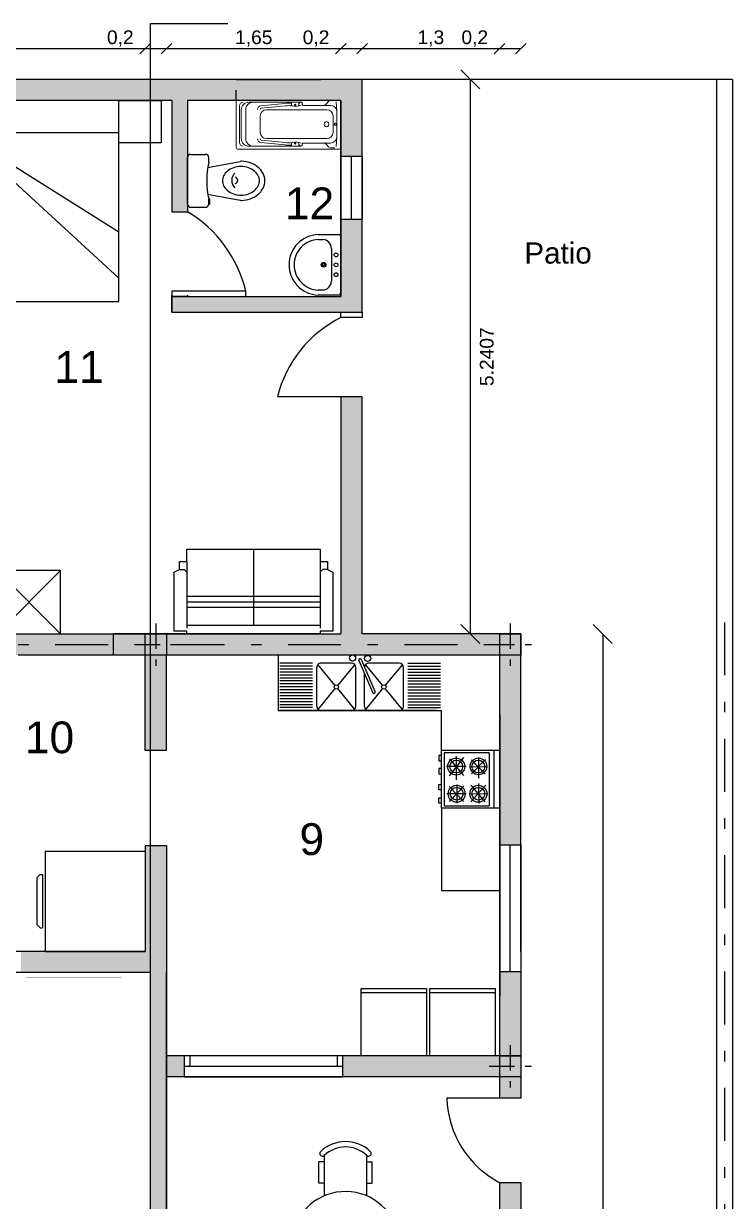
# Model space of a CAD drawing. Header units: millimetres. Extents: x 2439 to 2849, y 1282 to 1398.
# Drawn here: x 2484.32 to 2491.02, y 1343.84 to 1354.97 of the extents above; entities that cross this region are included whole.
import ezdxf

# ---------------------------------------------------------------- set-up
doc = ezdxf.new("R2010")
doc.units = ezdxf.units.MM
doc.linetypes.add('ACAD_ISO04W100', pattern=[30, 24, -3, 0, -3])
doc.linetypes.add('DASHDOT', pattern=[1, 0.5, -0.25, 0, -0.25])
for name, color, linetype in [('05-arf.', 140, 'Continuous'), ('Eje', 7, 'DASHDOT'), ('HA', 80, 'Continuous'), ('Muro', 3, 'Continuous'), ('texto', 7, 'Continuous'), ('Ventanas', 6, 'Continuous')]:
    doc.layers.add(name, color=color, linetype=linetype)
doc.styles.get("Standard").update_dxf_attribs({"font": 'arial.ttf'})
doc.dimstyles.new('Joel', dxfattribs={"dimtxt": 0.13, "dimasz": 0.1, "dimexe": 1.25, "dimexo": 0.625, "dimgap": 0.0176, "dimtad": 1, "dimtxsty": 'Standard', "dimblk": 'OBLIQUE', "dimcen": 2.5, "dimse1": 1, "dimse2": 1, "dimclre": 256, "dimadec": 0, "dimazin": 0, "dimtfac": 1, "dimtmove": 0, "dimatfit": 3, "dimldrblk": 'OBLIQUE', "dimfxl": 1, "dimarcsym": 0})
doc.dimstyles.get("Standard").update_dxf_attribs({"dimtxt": 0.13, "dimasz": 0.18, "dimexe": 0.18, "dimexo": 0.0625, "dimgap": 0.09, "dimtad": 2, "dimdec": 4, "dimzin": 0, "dimdsep": 46, "dimtxsty": 'Standard', "dimblk": 'OBLIQUE', "dimcen": 0.09, "dimse1": 1, "dimse2": 1, "dimadec": 0, "dimazin": 0, "dimtfac": 1, "dimtdec": 4, "dimtofl": 0, "dimtmove": 1, "dimatfit": 0, "dimldrblk": 'OBLIQUE', "dimfxl": 1, "dimtolj": 1, "dimtzin": 0, "dimarcsym": 0})

# ---------------------------------------------------------------- blocks, each defined once
blk = doc.blocks.new('Armario chico')
for points in [[(2.101, -0.462), (0.901, -0.462), (0.901, -1.062), (2.101, -1.062), (2.101, -0.462)], [(0.901, -0.462), (1.501, -1.062)], [(1.501, -0.462), (0.901, -1.062)], [(1.501, -0.462), (1.501, -1.062)], [(1.501, -0.462), (2.101, -1.062)], [(2.101, -0.462), (1.501, -1.062)]]:
    blk.add_lwpolyline(points)
blk = doc.blocks.new('MATRI-01')
for p, q in [((-0.736, 0.984), (-1.136, 0.984)), ((-1.136, 0.984), (-1.136, 0.584)), ((0.764, 0.984), (-0.736, 0.984)), ((-0.736, 0.984), (-0.736, -0.916)), ((-0.736, 0.584), (-0.736, 0.984)), ((0.764, -0.916), (0.764, 0.984)), ((0.764, 0.984), (1.164, 0.984)), ((0.764, 0.584), (0.764, 0.984)), ((1.164, 0.984), (1.164, 0.584)), ((-0.736, 0.684), (0.764, 0.684)), ((-0.736, 0.684), (0.764, -0.255)), ((-0.736, 0.684), (0.764, -0.695)), ((-1.136, 0.584), (-0.736, 0.584)), ((1.164, 0.584), (0.764, 0.584)), ((-0.736, -0.916), (0.764, -0.916))]:
    blk.add_line(p, q)
blk = doc.blocks.new('Col20x20')
at = {"layer": 'HA'}
h = blk.add_hatch(color=256, dxfattribs=at)
h.dxf.hatch_style = 1
h.paths.add_polyline_path([(-0.1, 0.1), (-0.1, -0.1), (0.1, -0.1), (0.1, 0.1)])
for p, q in [((-0.1, 0.1), (0.1, 0.1)), ((-0.1, -0.1), (-0.1, 0.1)), ((0.1, 0.1), (-0.1, 0.1)), ((0.1, 0.1), (0.1, -0.1)), ((0.1, -0.1), (-0.1, -0.1))]:
    blk.add_line(p, q)
at = {"linetype": 'ACAD_ISO04W100', "ltscale": 0.01}
for points in [[(0, 0.2), (0, -0.2)], [(-0.2, 0), (0.2, 0)]]:
    blk.add_lwpolyline(points, dxfattribs=at)
blk = doc.blocks.new('LAVADORA')
for p, q in [((-0.3, -0.6), (-0.3, 0)), ((-0.3, 0), (0.3, 0)), ((0.3, -0.6), (0.3, 0)), ((-0.3, -0.6), (0.3, -0.6)), ((-0.16, -0.615), (0.16, -0.615)), ((-0.16, -0.63), (-0.16, -0.615)), ((-0.16, -0.63), (-0.14, -0.65)), ((0.16, -0.63), (0.14, -0.65)), ((0.16, -0.63), (0.16, -0.615)), ((-0.14, -0.65), (0.14, -0.65))]:
    blk.add_line(p, q)
blk = doc.blocks.new('_Oblique')
at = {"color": 0, "linetype": 'ByBlock', "lineweight": -2}
blk.add_line((-0.5, -0.5), (0.5, 0.5), dxfattribs=at)
blk = doc.blocks.new('*D126')
at = {"color": 0, "lineweight": -2, "transparency": 16777216}
blk.add_line((2488.54, 1354.445), (2488.54, 1349.204), dxfattribs=at)
at = {"layer": 'Defpoints', "color": 0, "transparency": 16777216}
for p in [(2487.518, 1354.445), (2487.518, 1349.204), (2488.54, 1349.204)]:
    blk.add_point(p, dxfattribs=at)
at = {"color": 0, "lineweight": -2, "transparency": 16777216, "xscale": 0.18, "yscale": 0.18, "zscale": 0.18}
for p, rotation in [((2488.54, 1354.445), 90), ((2488.54, 1349.204), 270)]:
    blk.add_blockref('_Oblique', p, dxfattribs=dict(at, rotation=rotation))
at = {"color": 0, "transparency": 16777216, "insert": (2488.697, 1351.825), "char_height": 0.13, "attachment_point": 5, "rotation": 90}
blk.add_mtext('\\A1;5.2407', dxfattribs=at)
blk = doc.blocks.new('*D127')
at = {"color": 0, "lineweight": -2, "transparency": 16777216}
blk.add_line((2489.792, 1349.204), (2489.792, 1334.791), dxfattribs=at)
at = {"layer": 'Defpoints', "color": 0, "transparency": 16777216}
for p in [(2489.018, 1349.204), (2489.018, 1334.791), (2489.792, 1334.791)]:
    blk.add_point(p, dxfattribs=at)
at = {"color": 0, "lineweight": -2, "transparency": 16777216, "xscale": 0.18, "yscale": 0.18, "zscale": 0.18}
for p, rotation in [((2489.792, 1349.204), 90), ((2489.792, 1334.791), 270)]:
    blk.add_blockref('_Oblique', p, dxfattribs=dict(at, rotation=rotation))
at = {"color": 0, "transparency": 16777216, "insert": (2489.949, 1341.998), "char_height": 0.13, "attachment_point": 5, "rotation": 90}
blk.add_mtext('\\A1;14.4130', dxfattribs=at)
blk = doc.blocks.new('TARJA')
for p, q in [((-0.45, 0.524), (-0.76, 0.524)), ((-0.45, 0.496), (-0.76, 0.496)), ((-0.45, 0.468), (-0.76, 0.468)), ((-0.41, 0.486), (-0.41, 0.116)), ((-0.4, 0.513), (-0.238, 0.316)), ((-0.37, 0.526), (-0.08, 0.526)), ((-0.212, 0.316), (-0.051, 0.513)), ((-0.04, 0.486), (-0.04, 0.171)), ((0.04, 0.486), (0.04, 0.116)), ((0.05, 0.513), (0.212, 0.316)), ((0.08, 0.526), (0.37, 0.526)), ((0.238, 0.316), (0.399, 0.513)), ((0.41, 0.486), (0.41, 0.116)), ((0.45, 0.524), (0.76, 0.524)), ((0.45, 0.496), (0.76, 0.496)), ((0.45, 0.468), (0.76, 0.468)), ((-0.45, 0.44), (-0.76, 0.44)), ((-0.45, 0.412), (-0.76, 0.412)), ((-0.45, 0.384), (-0.76, 0.384)), ((-0.45, 0.356), (-0.76, 0.356)), ((-0.013, 0.046), (-0.14, 0.339)), ((0.01, 0.056), (-0.117, 0.349)), ((0.45, 0.44), (0.76, 0.44)), ((0.45, 0.412), (0.76, 0.412)), ((0.45, 0.384), (0.76, 0.384)), ((0.45, 0.356), (0.76, 0.356)), ((-0.45, 0.328), (-0.76, 0.328)), ((-0.45, 0.3), (-0.76, 0.3)), ((-0.45, 0.272), (-0.76, 0.272)), ((-0.45, 0.244), (-0.76, 0.244)), ((-0.4, 0.089), (-0.238, 0.285)), ((-0.212, 0.285), (-0.051, 0.089)), ((0.05, 0.089), (0.212, 0.285)), ((0.238, 0.285), (0.399, 0.089)), ((0.45, 0.328), (0.76, 0.328)), ((0.45, 0.3), (0.76, 0.3)), ((0.45, 0.272), (0.76, 0.272)), ((0.45, 0.244), (0.76, 0.244)), ((-0.45, 0.216), (-0.76, 0.216)), ((-0.45, 0.188), (-0.76, 0.188)), ((-0.45, 0.16), (-0.76, 0.16)), ((-0.45, 0.132), (-0.76, 0.132)), ((0.45, 0.216), (0.76, 0.216)), ((0.45, 0.188), (0.76, 0.188)), ((0.45, 0.16), (0.76, 0.16)), ((0.45, 0.132), (0.76, 0.132)), ((-0.45, 0.104), (-0.76, 0.104)), ((-0.45, 0.076), (-0.76, 0.076)), ((-0.37, 0.076), (-0.08, 0.076)), ((0.08, 0.076), (0.37, 0.076)), ((0.45, 0.104), (0.76, 0.104)), ((0.45, 0.076), (0.76, 0.076))]:
    blk.add_line(p, q)
for centre, radius in [((-0.225, 0.301), 0.02), ((0.225, 0.301), 0.02), ((-0.071, 0.031), 0.0289), ((0.071, 0.027), 0.0289)]:
    blk.add_circle(centre, radius)
for centre, radius, start, end in [((-0.37, 0.486), 0.04, 89.9999, 179.9999), ((-0.08, 0.486), 0.04, 359.9999, 89.9999), ((0.08, 0.486), 0.04, 89.9999, 179.9999), ((0.37, 0.486), 0.04, 359.9999, 89.9999), ((-0.13, 0.348), 0.0134, 3.3944, 221.8621), ((-0.37, 0.116), 0.04, 179.9999, 269.9999), ((0.08, 0.116), 0.04, 179.9999, 269.9999), ((0.37, 0.116), 0.04, 269.9999, 359.9999), ((-0.08, 0.116), 0.04, 269.9999, 350.0333), ((0, 0.047), 0.0134, 184.9182, 43.3859)]:
    blk.add_arc(centre, radius, start, end)
blk = doc.blocks.new('heladera')
for p, q in [((2485.389, 1387.703), (2485.389, 1388.322)), ((2485.389, 1388.322), (2486.023, 1388.322)), ((2485.429, 1388.322), (2485.429, 1387.703)), ((2486.023, 1388.322), (2486.023, 1387.703)), ((2486.023, 1387.703), (2485.389, 1387.703))]:
    blk.add_line(p, q)
blk = doc.blocks.new('cocina')
at = {"layer": '05-arf.'}
for p, q in [((2485.422, 1379.592), (2485.422, 1380.142)), ((2485.422, 1380.142), (2485.972, 1380.142)), ((2485.477, 1379.592), (2485.477, 1380.142)), ((2485.947, 1380.117), (2485.522, 1380.117)), ((2485.522, 1379.617), (2485.522, 1380.117)), ((2485.947, 1379.617), (2485.947, 1380.117)), ((2485.972, 1380.142), (2485.972, 1379.592)), ((2485.535, 1380.008), (2485.711, 1380.004)), ((2485.551, 1379.924), (2485.695, 1380.081)), ((2485.695, 1379.924), (2485.563, 1380.081)), ((2485.623, 1379.908), (2485.619, 1380.093)), ((2485.739, 1380.004), (2485.92, 1380.004)), ((2485.759, 1379.932), (2485.896, 1380.077)), ((2485.9, 1379.936), (2485.763, 1380.077)), ((2485.828, 1379.916), (2485.828, 1380.093)), ((2485.972, 1380.092), (2485.997, 1380.092)), ((2485.997, 1380.042), (2485.972, 1380.042)), ((2485.997, 1380.092), (2485.997, 1380.042)), ((2485.972, 1379.967), (2485.997, 1379.967)), ((2485.997, 1379.917), (2485.972, 1379.917)), ((2485.997, 1379.967), (2485.997, 1379.917)), ((2485.555, 1379.679), (2485.687, 1379.816)), ((2485.687, 1379.683), (2485.559, 1379.82)), ((2485.623, 1379.663), (2485.623, 1379.856)), ((2485.763, 1379.663), (2485.9, 1379.836)), ((2485.896, 1379.675), (2485.763, 1379.832)), ((2485.832, 1379.651), (2485.832, 1379.872)), ((2485.997, 1379.817), (2485.972, 1379.817)), ((2485.997, 1379.767), (2485.997, 1379.817)), ((2485.707, 1379.747), (2485.539, 1379.751)), ((2485.739, 1379.747), (2485.924, 1379.747)), ((2485.972, 1379.767), (2485.997, 1379.767)), ((2485.997, 1379.692), (2485.972, 1379.692)), ((2485.997, 1379.642), (2485.997, 1379.692)), ((2485.972, 1379.592), (2485.422, 1379.592)), ((2485.522, 1379.617), (2485.947, 1379.617)), ((2485.972, 1379.642), (2485.997, 1379.642))]:
    blk.add_line(p, q, dxfattribs=at)
for centre, radius in [((2485.623, 1380.004), 0.0802), ((2485.623, 1380.004), 0.0602), ((2485.828, 1380.004), 0.0803), ((2485.828, 1380.004), 0.0602), ((2485.622, 1379.746), 0.0785), ((2485.623, 1379.747), 0.0602), ((2485.832, 1379.747), 0.0802), ((2485.832, 1379.747), 0.0602)]:
    blk.add_circle(centre, radius, dxfattribs=at)
blk = doc.blocks.new('OLIMPICO')
for p, q in [((-0.22, 0), (0.22, 0)), ((-0.25, -0.03), (-0.25, -0.17)), ((0.25, -0.03), (0.25, -0.17)), ((-0.22, -0.21), (-0.22, -0.2)), ((-0.22, -0.2), (-0.174, -0.2)), ((-0.22, -0.21), (-0.174, -0.21)), ((-0.125, -0.19), (-0.184, -0.498)), ((-0.174, -0.21), (-0.174, -0.2)), ((0.125, -0.19), (0.184, -0.498)), ((0.174, -0.2), (0.22, -0.2))]:
    blk.add_line(p, q)
blk.add_lwpolyline([(0.135, -0.505, 0.082248), (0.123, -0.433, 0.090216), (0.092, -0.378, 0.104374), (0.046, -0.341, 0.117198), (0, -0.33, 0.117198), (-0.046, -0.341, 0.104374), (-0.092, -0.378, 0.090216), (-0.123, -0.433, 0.082248), (-0.135, -0.505, 0.082248), (-0.123, -0.577, 0.090216), (-0.092, -0.632, 0.104374), (-0.046, -0.669, 0.117198), (0, -0.68, 0.117198), (0.046, -0.669, 0.104374), (0.092, -0.632, 0.090216), (0.123, -0.577, 0.082248)], format="xyb", close=True)
for centre, radius, start, end in [((-0.22, -0.03), 0.03, 90, 180), ((0.22, -0.03), 0.03, 0, 90), ((-0.22, -0.17), 0.03, 180, 270), ((0, -0.959), 0.778, 77.0459, 102.9541), ((0.22, -0.17), 0.03, 270, 360), ((0.004, -0.515), 0.0974, 44.2364, 135.7636), ((-0.115, -0.511), 0.0699, 169.2058, 181.7274), ((0.088, -0.505), 0.273, 181.7274, 198.8076), ((0.005, -0.443), 0.0312, 191.104, 348.884), ((-0.088, -0.505), 0.273, 341.1924, 358.2726), ((0.115, -0.511), 0.0699, 358.2726, 10.7942), ((0.045, -0.52), 0.227, 198.8076, 219.4278), ((0.017, -0.542), 0.192, 219.4278, 243.2623), ((-0.017, -0.542), 0.192, 296.7377, 320.5722), ((-0.045, -0.52), 0.227, 320.5722, 341.1924), ((0, -0.577), 0.153, 243.2623, 270), ((0, -0.577), 0.153, 270, 296.7377)]:
    blk.add_arc(centre, radius, start, end)
blk = doc.blocks.new('*D131')
at = {"color": 0, "lineweight": -2, "transparency": 16777216}
blk.add_line((2478.46, 1346.204), (2478.46, 1345.219), dxfattribs=at)
at = {"layer": 'Defpoints', "color": 0, "transparency": 16777216}
for p in [(2485.668, 1346.204), (2478.46, 1345.219), (2485.668, 1345.219)]:
    blk.add_point(p, dxfattribs=at)
at = {"color": 0, "lineweight": -2, "transparency": 16777216, "xscale": 0.1, "yscale": 0.1, "zscale": 0.1}
for p, rotation in [((2478.46, 1346.204), 90), ((2478.46, 1345.219), 270)]:
    blk.add_blockref('_Oblique', p, dxfattribs=dict(at, rotation=rotation))
at = {"color": 0, "transparency": 16777216, "insert": (2478.364, 1345.711), "char_height": 0.13, "attachment_point": 5, "rotation": 90}
blk.add_mtext('0,99', dxfattribs=at)
blk = doc.blocks.new('*D132')
at = {"color": 0, "lineweight": -2, "transparency": 16777216}
for p, q in [((2478.46, 1345.219), (2478.46, 1345.019)), ((2478.46, 1345.019), (2478.46, 1344.648))]:
    blk.add_line(p, q, dxfattribs=at)
at = {"layer": 'Defpoints', "color": 0, "transparency": 16777216}
for p in [(2485.668, 1345.219), (2478.46, 1345.019), (2485.668, 1345.019)]:
    blk.add_point(p, dxfattribs=at)
at = {"color": 0, "lineweight": -2, "transparency": 16777216, "xscale": 0.1, "yscale": 0.1, "zscale": 0.1}
for p, rotation in [((2478.46, 1345.219), 90), ((2478.46, 1345.019), 270)]:
    blk.add_blockref('_Oblique', p, dxfattribs=dict(at, rotation=rotation))
at = {"color": 0, "transparency": 16777216, "insert": (2478.364, 1344.783), "char_height": 0.13, "attachment_point": 5, "rotation": 90}
blk.add_mtext('0,2', dxfattribs=at)
blk = doc.blocks.new('*D133')
at = {"color": 0, "lineweight": -2, "transparency": 16777216}
blk.add_line((2478.46, 1345.019), (2478.46, 1342.504), dxfattribs=at)
at = {"layer": 'Defpoints', "color": 0, "transparency": 16777216}
for p in [(2485.668, 1345.019), (2478.46, 1342.504), (2485.668, 1342.504)]:
    blk.add_point(p, dxfattribs=at)
at = {"color": 0, "lineweight": -2, "transparency": 16777216, "xscale": 0.1, "yscale": 0.1, "zscale": 0.1}
for p, rotation in [((2478.46, 1345.019), 90), ((2478.46, 1342.504), 270)]:
    blk.add_blockref('_Oblique', p, dxfattribs=dict(at, rotation=rotation))
at = {"color": 0, "transparency": 16777216, "insert": (2478.364, 1343.761), "char_height": 0.13, "attachment_point": 5, "rotation": 90}
blk.add_mtext('2,51', dxfattribs=at)
blk = doc.blocks.new('Mhpls001')
at = {"linetype": 'ByBlock'}
for p, q in [((-0.63, -0.584), (-0.63, -0.055)), ((-0.63, -0.08), (0.63, -0.08)), ((0, -0.8), (0, -0.08)), ((0.63, -0.584), (0.63, -0.055)), ((0.63, -0.254), (-0.63, -0.254)), ((0.63, -0.305), (-0.63, -0.305)), ((0.63, -0.356), (-0.63, -0.356)), ((-0.699, -0.61), (-0.655, -0.61)), ((-0.655, -0.61), (-0.63, -0.584)), ((-0.63, -0.686), (-0.63, -0.584)), ((0.655, -0.61), (0.63, -0.584)), ((0.63, -0.686), (0.63, -0.584)), ((0.699, -0.61), (0.655, -0.61))]:
    blk.add_line(p, q, dxfattribs=at)
blk.add_lwpolyline([(-0.75, -0.025), (-0.63, -0.025), (-0.63, 0), (0.63, 0), (0.63, -0.025), (0.75, -0.025), (0.75, -0.584), (0.699, -0.61), (0.699, -0.686), (0.63, -0.686), (0.63, -0.8), (-0.63, -0.8), (-0.63, -0.686), (-0.699, -0.686), (-0.699, -0.61), (-0.75, -0.584)], close=True, dxfattribs=at)
blk = doc.blocks.new('*D139')
at = {"color": 0, "lineweight": -2, "transparency": 16777216}
for p, q in [((2488.818, 1354.736), (2488.448, 1354.736)), ((2489.018, 1354.736), (2488.818, 1354.736))]:
    blk.add_line(p, q, dxfattribs=at)
at = {"layer": 'Defpoints', "color": 0, "transparency": 16777216}
for p in [(2488.818, 1354.736), (2488.818, 1349.004), (2489.018, 1349.004)]:
    blk.add_point(p, dxfattribs=at)
at = {"color": 0, "lineweight": -2, "transparency": 16777216, "xscale": 0.1, "yscale": 0.1, "zscale": 0.1, "rotation": 180}
blk.add_blockref('_Oblique', (2488.818, 1354.736), dxfattribs=at)
at = {"color": 0, "lineweight": -2, "transparency": 16777216, "xscale": 0.1, "yscale": 0.1, "zscale": 0.1}
blk.add_blockref('_Oblique', (2489.018, 1354.736), dxfattribs=at)
at = {"color": 0, "transparency": 16777216, "insert": (2488.583, 1354.832), "char_height": 0.13, "attachment_point": 5}
blk.add_mtext('0,2', dxfattribs=at)
blk = doc.blocks.new('*D125')
at = {"color": 0, "lineweight": -2, "transparency": 16777216}
blk.add_line((2488.818, 1354.736), (2487.518, 1354.736), dxfattribs=at)
at = {"layer": 'Defpoints', "color": 0, "transparency": 16777216}
for p in [(2487.518, 1354.736), (2487.518, 1349.004), (2488.818, 1349.004)]:
    blk.add_point(p, dxfattribs=at)
at = {"color": 0, "lineweight": -2, "transparency": 16777216, "xscale": 0.1, "yscale": 0.1, "zscale": 0.1, "rotation": 180}
blk.add_blockref('_Oblique', (2487.518, 1354.736), dxfattribs=at)
at = {"color": 0, "lineweight": -2, "transparency": 16777216, "xscale": 0.1, "yscale": 0.1, "zscale": 0.1}
blk.add_blockref('_Oblique', (2488.818, 1354.736), dxfattribs=at)
at = {"color": 0, "transparency": 16777216, "insert": (2488.168, 1354.832), "char_height": 0.13, "attachment_point": 5}
blk.add_mtext('1,3', dxfattribs=at)
blk = doc.blocks.new('*D140')
at = {"color": 0, "lineweight": -2, "transparency": 16777216}
for p, q in [((2487.318, 1354.736), (2486.948, 1354.736)), ((2487.518, 1354.736), (2487.318, 1354.736))]:
    blk.add_line(p, q, dxfattribs=at)
at = {"layer": 'Defpoints', "color": 0, "transparency": 16777216}
for p in [(2487.318, 1354.736), (2487.318, 1349.204), (2487.518, 1349.204)]:
    blk.add_point(p, dxfattribs=at)
at = {"color": 0, "lineweight": -2, "transparency": 16777216, "xscale": 0.1, "yscale": 0.1, "zscale": 0.1, "rotation": 180}
blk.add_blockref('_Oblique', (2487.318, 1354.736), dxfattribs=at)
at = {"color": 0, "lineweight": -2, "transparency": 16777216, "xscale": 0.1, "yscale": 0.1, "zscale": 0.1}
blk.add_blockref('_Oblique', (2487.518, 1354.736), dxfattribs=at)
at = {"color": 0, "transparency": 16777216, "insert": (2487.083, 1354.832), "char_height": 0.13, "attachment_point": 5}
blk.add_mtext('0,2', dxfattribs=at)
blk = doc.blocks.new('*D141')
at = {"color": 0, "lineweight": -2, "transparency": 16777216}
blk.add_line((2487.318, 1354.736), (2485.669, 1354.736), dxfattribs=at)
at = {"layer": 'Defpoints', "color": 0, "transparency": 16777216}
for p in [(2485.669, 1354.736), (2485.669, 1349.204), (2487.318, 1349.23)]:
    blk.add_point(p, dxfattribs=at)
at = {"color": 0, "lineweight": -2, "transparency": 16777216, "xscale": 0.1, "yscale": 0.1, "zscale": 0.1, "rotation": 180}
blk.add_blockref('_Oblique', (2485.669, 1354.736), dxfattribs=at)
at = {"color": 0, "lineweight": -2, "transparency": 16777216, "xscale": 0.1, "yscale": 0.1, "zscale": 0.1}
blk.add_blockref('_Oblique', (2487.318, 1354.736), dxfattribs=at)
at = {"color": 0, "transparency": 16777216, "insert": (2486.494, 1354.832), "char_height": 0.13, "attachment_point": 5}
blk.add_mtext('1,65', dxfattribs=at)
blk = doc.blocks.new('*D142')
at = {"color": 0, "lineweight": -2, "transparency": 16777216}
for p, q in [((2485.468, 1354.736), (2485.098, 1354.736)), ((2485.669, 1354.736), (2485.468, 1354.736))]:
    blk.add_line(p, q, dxfattribs=at)
at = {"layer": 'Defpoints', "color": 0, "transparency": 16777216}
for p in [(2485.468, 1354.736), (2485.468, 1349.004), (2485.669, 1349.004)]:
    blk.add_point(p, dxfattribs=at)
at = {"color": 0, "lineweight": -2, "transparency": 16777216, "xscale": 0.1, "yscale": 0.1, "zscale": 0.1, "rotation": 180}
blk.add_blockref('_Oblique', (2485.468, 1354.736), dxfattribs=at)
at = {"color": 0, "lineweight": -2, "transparency": 16777216, "xscale": 0.1, "yscale": 0.1, "zscale": 0.1}
blk.add_blockref('_Oblique', (2485.669, 1354.736), dxfattribs=at)
at = {"color": 0, "transparency": 16777216, "insert": (2485.233, 1354.832), "char_height": 0.13, "attachment_point": 5}
blk.add_mtext('0,2', dxfattribs=at)
blk = doc.blocks.new('*D143')
at = {"color": 0, "lineweight": -2, "transparency": 16777216}
blk.add_line((2485.469, 1354.736), (2482.418, 1354.736), dxfattribs=at)
at = {"layer": 'Defpoints', "color": 0, "transparency": 16777216}
for p in [(2482.418, 1354.736), (2482.418, 1349.004), (2485.469, 1349.004)]:
    blk.add_point(p, dxfattribs=at)
at = {"color": 0, "lineweight": -2, "transparency": 16777216, "xscale": 0.1, "yscale": 0.1, "zscale": 0.1, "rotation": 180}
blk.add_blockref('_Oblique', (2482.418, 1354.736), dxfattribs=at)
at = {"color": 0, "lineweight": -2, "transparency": 16777216, "xscale": 0.1, "yscale": 0.1, "zscale": 0.1}
blk.add_blockref('_Oblique', (2485.469, 1354.736), dxfattribs=at)
at = {"color": 0, "transparency": 16777216, "insert": (2483.944, 1354.832), "char_height": 0.13, "attachment_point": 5}
blk.add_mtext('3,05', dxfattribs=at)

msp = doc.modelspace()

# ---------------------------------------------------------------- hatches: boundary and pattern name
h = msp.add_hatch(color=1)
h.dxf.hatch_style = 1
h.paths.add_polyline_path([(2487.0183, 1340.14147), (2488.81847, 1340.14147), (2488.81847, 1340.29147), (2486.8683, 1340.29147), (2486.8683, 1337.99147), (2485.51847, 1337.99147), (2485.51847, 1336.69147), (2485.66847, 1336.69147), (2485.66847, 1337.84147), (2487.41847, 1337.84147), (2487.41847, 1337.99147), (2487.0183, 1337.99147)])
h.paths.add_polyline_path([(2489.01847, 1340.10986), (2488.81847, 1340.10986), (2488.81847, 1339.66647), (2489.01847, 1339.66647)])
h.paths.add_polyline_path([(2489.01847, 1340.69161), (2488.81847, 1340.69161), (2488.81847, 1340.30986), (2489.01847, 1340.30986)])
h.paths.add_polyline_path([(2489.01847, 1339.06647), (2488.81847, 1339.06647), (2488.81847, 1338.01669), (2489.01847, 1338.01669)])
h.paths.add_polyline_path([(2489.01847, 1337.81669), (2488.81847, 1337.81669), (2488.81847, 1336.98352), (2489.01847, 1336.98352)])
h.paths.add_polyline_path([(2489.01847, 1335.78352), (2488.81847, 1335.78352), (2488.81847, 1335.66647), (2488.81847, 1335.26647), (2488.81847, 1334.99147), (2489.01847, 1334.99147)])
h.paths.add_polyline_path([(2488.81847, 1334.99147), (2485.66847, 1334.99147), (2485.66847, 1335.79147), (2485.51847, 1335.79147), (2485.51847, 1334.89147), (2488.81847, 1334.89147)])
h.paths.add_polyline_path([(2485.51847, 1334.89147), (2485.27521, 1334.89147), (2485.27521, 1334.79147), (2485.31847, 1334.79147), (2485.51847, 1334.79147)])
h.paths.add_polyline_path([(2485.51847, 1334.99147), (2485.27521, 1334.99147), (2485.27521, 1334.89147), (2485.51847, 1334.89147)])
h.paths.add_polyline_path([(2488.81847, 1334.89147), (2488.71847, 1334.89147), (2485.51847, 1334.89147), (2485.51847, 1334.79147), (2488.81847, 1334.79147)])
h.paths.add_polyline_path([(2484.47521, 1334.89147), (2484.11847, 1334.89147), (2484.11847, 1334.79147), (2484.47521, 1334.79147)])
h.paths.add_polyline_path([(2484.47521, 1334.99147), (2484.11847, 1334.99147), (2484.11847, 1334.89147), (2484.47521, 1334.89147)])
h.paths.add_polyline_path([(2483.31847, 1334.89147), (2482.91847, 1334.89147), (2482.91847, 1334.79147), (2483.31847, 1334.79147)])
h.paths.add_polyline_path([(2483.31847, 1334.99147), (2482.91847, 1334.99147), (2482.91847, 1334.89147), (2483.31847, 1334.89147)])
h.paths.add_polyline_path([(2479.61847, 1334.89147), (2479.21847, 1334.89147), (2479.21847, 1334.79147), (2479.61847, 1334.79147)])
h.paths.add_polyline_path([(2479.61847, 1334.99147), (2479.33275, 1334.99147), (2479.21847, 1334.99147), (2479.21847, 1334.89147), (2479.61847, 1334.89147)])
h.paths.add_polyline_path([(2480.96847, 1339.44147), (2479.21847, 1339.44147), (2479.21847, 1339.29147), (2480.96847, 1339.29147)])
h.paths.add_polyline_path([(2482.86847, 1339.44147), (2482.41847, 1339.44147), (2482.41847, 1341.48255), (2482.41847, 1342.46125), (2482.41847, 1342.50444), (2482.26847, 1342.50444), (2482.26847, 1339.44147), (2481.82964, 1339.44147), (2481.76847, 1339.44147), (2481.76847, 1339.29147), (2482.26847, 1339.29147), (2482.86847, 1339.29147)])
h.paths.add_polyline_path([(2482.79334, 1346.20444), (2482.19334, 1346.20444), (2481.67547, 1346.20444), (2481.67547, 1346.00444), (2482.26847, 1346.00444), (2482.26847, 1342.75444), (2482.26847, 1342.65444), (2482.41847, 1342.65444), (2482.41847, 1342.75444), (2482.41847, 1346.00444), (2482.79334, 1346.00444)])
h.paths.add_polyline_path([(2480.17547, 1346.20444), (2479.21847, 1346.20444), (2479.21847, 1346.00444), (2480.17547, 1346.00444)], flags=17)
h.paths.add_polyline_path([(2485.66847, 1347.20444), (2485.51847, 1347.20444), (2485.51847, 1342.50444), (2485.66847, 1342.50444), (2485.66847, 1346.20444)])
h.paths.add_polyline_path([(2485.51847, 1347.20444), (2485.46847, 1347.20444), (2485.46847, 1346.20444), (2484.52148, 1346.20444), (2484.29334, 1346.20444), (2484.29334, 1346.00444), (2485.51847, 1346.00444)])
h.paths.add_polyline_path([(2479.21847, 1349.00444), (2479.11847, 1349.00444), (2479.11847, 1346.20444), (2479.21847, 1346.20444)])
h.paths.add_polyline_path([(2479.11847, 1349.00444), (2479.01847, 1349.00444), (2479.01847, 1346.20444), (2479.11847, 1346.20444)])
h.paths.add_polyline_path([(2480.51847, 1349.20444), (2479.21847, 1349.20444), (2479.21847, 1349.10444), (2480.51847, 1349.10444)])
h.paths.add_polyline_path([(2480.51847, 1349.10444), (2479.21847, 1349.10444), (2479.21847, 1349.00444), (2480.51847, 1349.00444)])
h.paths.add_polyline_path([(2483.01864, 1349.20444), (2482.51847, 1349.20444), (2482.51847, 1349.10444), (2483.01864, 1349.10444)])
h.paths.add_polyline_path([(2483.01864, 1349.10444), (2482.91864, 1349.10444), (2482.51847, 1349.10444), (2482.51847, 1349.00444), (2483.01864, 1349.00444)])
h.paths.add_polyline_path([(2483.21847, 1350.9314), (2483.01847, 1350.9314), (2483.01847, 1349.20444), (2483.01864, 1349.20444), (2483.01864, 1349.10444), (2484.26847, 1349.10444), (2484.26847, 1349.20444), (2483.51847, 1349.20444), (2483.21847, 1349.20444)])
h.paths.add_polyline_path([(2484.26847, 1349.10444), (2483.21864, 1349.10444), (2483.21864, 1349.00444), (2484.26847, 1349.00444)])
h.paths.add_polyline_path([(2485.16847, 1349.20444), (2484.26847, 1349.20444), (2484.26847, 1349.10444), (2485.16847, 1349.10444)])
h.paths.add_polyline_path([(2485.16847, 1349.10444), (2484.26847, 1349.10444), (2484.26847, 1349.00444), (2485.16847, 1349.00444)])
h.paths.add_polyline_path([(2488.81847, 1349.10444), (2485.66864, 1349.10444), (2485.66864, 1349.00444), (2486.61847, 1349.00444), (2487.4198, 1349.00444, -0.14619945), (2487.43636, 1349.00444), (2488.81847, 1349.00444)], flags=17)
h.paths.add_polyline_path([(2485.46864, 1349.10444), (2485.16847, 1349.10444), (2485.16847, 1349.00444), (2485.46864, 1349.00444)])
h.paths.add_polyline_path([(2485.46864, 1349.20444), (2485.16847, 1349.20444), (2485.16847, 1349.10444), (2485.46864, 1349.10444)])
h.paths.add_polyline_path([(2485.66847, 1349.00444), (2485.51847, 1349.00444), (2485.51847, 1348.10444), (2485.66847, 1348.10444)], flags=17)
h.paths.add_polyline_path([(2485.51847, 1349.00444), (2485.46847, 1349.00444), (2485.46847, 1348.10444), (2485.51847, 1348.10444)])
h.paths.add_polyline_path([(2489.01847, 1349.20444), (2487.51847, 1349.20444), (2487.51847, 1351.4451), (2487.31847, 1351.4451), (2487.31847, 1349.20444), (2485.51847, 1349.20444), (2485.51847, 1349.10444), (2488.81847, 1349.10444), (2488.81847, 1349.00444), (2488.81847, 1347.21149), (2489.01847, 1347.21149)])
h.paths.add_polyline_path([(2487.51847, 1354.4451), (2485.51847, 1354.4451), (2485.51847, 1354.2451), (2485.61847, 1354.2451), (2485.71847, 1354.2451), (2485.71847, 1353.1951), (2485.86847, 1353.1951), (2485.86847, 1354.2451), (2487.31847, 1354.2451), (2487.31847, 1353.72022), (2487.51847, 1353.72022)])
h.paths.add_polyline_path([(2487.51847, 1353.12022), (2487.31847, 1353.12022), (2487.31847, 1352.3951), (2485.86847, 1352.3951), (2485.71847, 1352.3951), (2485.71847, 1352.2451), (2487.31847, 1352.2451), (2487.51847, 1352.2451)])
h.paths.add_polyline_path([(2485.51847, 1354.4451), (2483.01847, 1354.4451), (2483.01847, 1353.4451), (2483.21847, 1353.4451), (2483.21847, 1354.2451), (2485.51847, 1354.2451)])
h.paths.add_polyline_path([(2483.21847, 1352.2451), (2483.01847, 1352.2451), (2483.01847, 1351.7314), (2483.21847, 1351.7314)])
h.paths.add_polyline_path([(2488.81847, 1345.21853), (2488.21809, 1345.21853), (2488.15757, 1345.21853), (2487.61847, 1345.21853), (2487.50823, 1345.21853), (2487.33737, 1345.21853), (2487.33737, 1345.01853), (2487.61847, 1345.01853), (2488.81847, 1345.01853)])
h.paths.add_polyline_path([(2489.01847, 1346.01149), (2488.91847, 1346.01149), (2488.81847, 1346.01149), (2488.81847, 1345.21853), (2489.01847, 1345.21853)])
h.paths.add_polyline_path([(2489.01847, 1344.01853), (2488.81847, 1344.01853), (2488.81847, 1343.91682), (2488.81847, 1343.69161), (2489.01847, 1343.69161)])
h.paths.add_polyline_path([(2489.01847, 1345.01853), (2488.81847, 1345.01853), (2488.81847, 1344.81853), (2489.01847, 1344.81853)])
h.paths.add_polyline_path([(2479.11847, 1346.20444), (2479.01847, 1346.20444), (2479.01847, 1342.50444), (2479.11847, 1342.50444)])
h.paths.add_polyline_path([(2479.21847, 1346.00444), (2479.21847, 1346.20444), (2479.11847, 1346.20444), (2479.11847, 1342.50444), (2481.02078, 1342.50444), (2481.02078, 1342.65444), (2479.21847, 1342.65444)])
h.paths.add_polyline_path([(2479.11847, 1342.50444), (2479.01847, 1342.50444), (2479.01847, 1334.89147), (2479.11847, 1334.89147)])
h.paths.add_polyline_path([(2479.21847, 1339.27793), (2479.11847, 1339.27793), (2479.11847, 1338.01669), (2479.21847, 1338.01669), (2479.21847, 1338.42004)])
h.paths.add_polyline_path([(2479.21847, 1342.50444), (2479.11847, 1342.50444), (2479.11847, 1339.27793), (2479.21847, 1339.27793), (2479.21847, 1339.29147), (2479.21847, 1339.44147)])
h.paths.add_polyline_path([(2479.21847, 1338.01669), (2479.11847, 1338.01669), (2479.11847, 1334.89147), (2479.21847, 1334.89147), (2479.21847, 1334.99147)])
h.paths.add_polyline_path([(2485.66847, 1342.50444), (2485.51847, 1342.50444), (2485.51847, 1339.29147), (2485.66847, 1339.29147)])
h.paths.add_polyline_path([(2485.51847, 1339.44147), (2483.76847, 1339.44147), (2483.76847, 1339.29147), (2485.51847, 1339.29147)])
h.paths.add_polyline_path([(2482.952, 1342.65444), (2482.26847, 1342.65444), (2481.82078, 1342.65444), (2481.82078, 1342.50444), (2482.952, 1342.50444)])
h = msp.add_hatch(color=1)
h.dxf.hatch_style = 1
h.paths.add_polyline_path([(2485.83737, 1345.21853), (2485.66847, 1345.21853), (2485.66847, 1345.01853), (2485.83737, 1345.01853)])

# ---------------------------------------------------------------- linework, layer by layer
for p, q in [((2485.51847, 1333.68224), (2485.51847, 1354.97349)), ((2485.51847, 1354.97349), (2486.25077, 1354.97349)), ((2491.01847, 1354.4451), (2479.01847, 1354.4451)), ((2486.32928, 1354.4451), (2487.12928, 1354.4451)), ((2491.01847, 1354.4451), (2490.86847, 1354.4451)), ((2490.86847, 1354.4451), (2490.86847, 1334.79147)), ((2491.01847, 1354.4451), (2491.01847, 1329.4451)), ((2486.32928, 1354.2451), (2486.32928, 1354.34361)), ((2487.12928, 1354.2451), (2486.32928, 1354.2451)), ((2487.31847, 1354.2451), (2487.01847, 1354.2451)), ((2487.31847, 1354.2451), (2487.01847, 1354.2451)), ((2485.71847, 1353.1951), (2485.86847, 1353.1951)), ((2487.10311, 1352.97901), (2487.29151, 1352.97901)), ((2487.10311, 1352.97901), (2487.29151, 1352.97901)), ((2487.31847, 1352.95205), (2487.31847, 1352.43459)), ((2487.31847, 1352.95205), (2487.31847, 1352.43459)), ((2487.10386, 1352.93258), (2487.14579, 1352.93258)), ((2487.10386, 1352.93258), (2487.14579, 1352.93258)), ((2487.14579, 1352.93258), (2487.14579, 1352.93258)), ((2487.14579, 1352.93258), (2487.14579, 1352.93258)), ((2487.22817, 1352.84796), (2487.22817, 1352.53868)), ((2487.22817, 1352.84796), (2487.22817, 1352.53868)), ((2486.41847, 1352.4451), (2485.71847, 1352.4451)), ((2485.71847, 1352.4451), (2485.71847, 1352.3951)), ((2485.86847, 1352.3951), (2485.71847, 1352.3951)), ((2485.71847, 1352.3951), (2486.41847, 1352.3951)), ((2486.41847, 1352.3951), (2486.41847, 1352.4451)), ((2487.29151, 1352.40763), (2487.10311, 1352.40763)), ((2487.14579, 1352.45481), (2487.10386, 1352.45481)), ((2487.14579, 1352.45481), (2487.10386, 1352.45481)), ((2487.31847, 1352.2451), (2487.51847, 1352.2451)), ((2487.31847, 1352.1951), (2487.31847, 1352.2451)), ((2487.51847, 1352.1951), (2487.31847, 1352.1951)), ((2487.51847, 1352.2451), (2487.51847, 1352.1951)), ((2487.51847, 1351.4451), (2486.71847, 1351.4451)), ((2487.51847, 1351.4451), (2487.31847, 1351.4451)), ((2486.72447, 1349.00444), (2486.72447, 1348.48028)), ((2486.72447, 1348.48028), (2488.26847, 1348.48028)), ((2488.22414, 1348.48028), (2486.73966, 1348.48028)), ((2488.26847, 1348.10619), (2488.26847, 1348.48028)), ((2488.81847, 1348.44125), (2488.81847, 1345.78172)), ((2488.26847, 1347.55619), (2488.26847, 1346.78086)), ((2488.26847, 1346.78086), (2488.81847, 1346.78086)), ((2487.33737, 1345.01853), (2487.33737, 1345.21853)), ((2489.01847, 1344.81853), (2488.31847, 1344.81853)), ((2489.01847, 1344.81853), (2488.81847, 1344.81853)), ((2487.15904, 1344.27462), (2487.15904, 1343.89999)), ((2487.56404, 1343.89999), (2487.56404, 1344.27462)), ((2487.10841, 1344.01379), (2487.10841, 1344.21629)), ((2487.15904, 1344.21629), (2487.10841, 1344.21629)), ((2487.56404, 1344.21629), (2487.61467, 1344.21629)), ((2487.61467, 1344.01379), (2487.61467, 1344.21629)), ((2487.15904, 1344.01379), (2487.10841, 1344.01379)), ((2487.56404, 1344.01379), (2487.61467, 1344.01379)), ((2488.81847, 1344.01853), (2489.01847, 1344.01853))]:
    msp.add_line(p, q)
at = {"lineweight": 0}
for p, q in [((2486.32928, 1354.0224), (2486.32928, 1354.24212)), ((2486.35898, 1354.0224), (2486.35898, 1354.19461)), ((2486.44805, 1354.23024), (2486.94168, 1354.23024)), ((2486.7895, 1354.21813), (2486.56252, 1354.19684)), ((2486.79315, 1354.19462), (2486.56474, 1354.17319)), ((2486.85153, 1354.20591), (2486.85153, 1354.23024)), ((2486.92113, 1354.23024), (2486.92044, 1354.20442)), ((2486.96468, 1354.20055), (2487.22002, 1354.20055)), ((2487.20257, 1354.24102), (2487.1723, 1354.20618)), ((2487.26051, 1354.2451), (2487.21153, 1354.2451)), ((2487.27941, 1354.14117), (2487.27235, 1354.23412)), ((2486.37679, 1354.0224), (2486.37679, 1354.15898)), ((2486.41836, 1354.0224), (2486.41836, 1354.15898)), ((2486.55494, 1354.0224), (2486.55494, 1354.0996)), ((2486.61432, 1354.15898), (2487.1844, 1354.15898)), ((2487.24378, 1354.0996), (2487.24378, 1354.0224)), ((2487.27941, 1354.14117), (2487.27941, 1354.0224)), ((2486.32928, 1354.0224), (2486.32928, 1353.80269)), ((2486.35898, 1354.0224), (2486.35898, 1353.85019)), ((2486.37679, 1354.0224), (2486.37679, 1353.88582)), ((2486.41836, 1354.0224), (2486.41836, 1353.88582)), ((2486.55494, 1354.0224), (2486.55494, 1353.94521)), ((2487.24378, 1353.94521), (2487.24378, 1354.0224)), ((2487.27941, 1353.90364), (2487.27941, 1354.0224)), ((2486.79094, 1353.82654), (2486.56252, 1353.84797)), ((2486.79315, 1353.85019), (2486.56474, 1353.87162)), ((2486.61432, 1353.88582), (2487.1844, 1353.88582)), ((2486.85153, 1353.8389), (2486.85153, 1353.81457)), ((2486.92096, 1353.81457), (2486.92026, 1353.84038)), ((2486.96468, 1353.84426), (2487.22002, 1353.84426)), ((2487.20257, 1353.80379), (2487.1723, 1353.83863)), ((2487.27941, 1353.90364), (2487.27235, 1353.81068)), ((2486.3471, 1353.78487), (2487.32098, 1353.78487)), ((2486.44805, 1353.81457), (2486.94168, 1353.81457)), ((2487.26051, 1353.79971), (2487.21153, 1353.79971))]:
    msp.add_line(p, q, dxfattribs=at)
msp.add_lwpolyline([(2487.10311, 1352.97901, 0.19406609), (2486.90778, 1352.89193, 0.19406609), (2486.82753, 1352.6937, 0.19440588), (2486.90752, 1352.49498, 0.19440588), (2487.10311, 1352.40763)], format="xyb")
msp.add_lwpolyline([(2487.10311, 1352.97901, 0.19406609), (2486.90778, 1352.89193, 0.19406609), (2486.82753, 1352.6937, 0.19440588), (2486.90752, 1352.49498, 0.19440588), (2487.10311, 1352.40763)], format="xyb")
at = {"const_width": 0.0001}
msp.add_lwpolyline([(2484.34387, 1345.95751), (2484.34387, 1344.15751), (2484.34387, 1344.15751), (2485.24387, 1344.15751), (2485.24387, 1344.15751), (2485.24387, 1345.95751), (2484.34387, 1345.95751)], dxfattribs=at)
at = {"lineweight": 0}
for centre in [(2486.88493, 1354.20385), (2486.88493, 1353.84096)]:
    msp.add_circle(centre, 0.00656, dxfattribs=at)
for centre, radius in [((2487.27228, 1352.78693), 0.01835), ((2487.27228, 1352.78693), 0.01835), ((2487.15441, 1352.69407), 0.02166), ((2487.15441, 1352.69407), 0.02166), ((2487.15441, 1352.69407), 0.01117), ((2487.15441, 1352.69407), 0.01117), ((2487.27228, 1352.6937), 0.01797), ((2487.27228, 1352.6937), 0.01797), ((2487.27228, 1352.60009), 0.01797), ((2487.27228, 1352.60009), 0.01797)]:
    msp.add_circle(centre, radius)
for centre, radius, start, end in [((2486.39461, 1354.19461), 0.03563, 90, 180), ((2486.44805, 1354.15898), 0.07126, 90, 180), ((2486.48962, 1354.15898), 0.07126, 90, 180), ((2486.56585, 1354.16136), 0.03563, 95.359371, 180), ((2486.56585, 1354.16136), 0.01188, 95.359371, 180), ((2486.82586, 1354.048), 0.17397, 81.514543, 102.06232), ((2486.82586, 1354.048), 0.15022, 77.426514, 102.573486), ((2486.8634, 1354.20591), 0.01188, 180, 251.554322), ((2486.88885, 1354.33044), 0.13916, 257.426514, 292.739433), ((2486.90856, 1354.20474), 0.01188, 281.567153, 358.452808), ((2486.88885, 1354.33003), 0.11541, 286.088223, 292.739433), ((2486.94168, 1354.21837), 0.01188, 345.522488, 90), ((2486.96468, 1354.21243), 0.01188, 165.522488, 270), ((2487.16333, 1354.21397), 0.01188, 270, 319.009802), ((2487.22002, 1354.14117), 0.05938, 0, 90), ((2486.61432, 1354.0996), 0.05938, 90, 180), ((2487.1844, 1354.0996), 0.05938, 0, 90), ((2486.61432, 1353.94521), 0.05938, 180, 270), ((2487.18183, 1354.02282), 0.02342, 358.994734, 181.005266), ((2487.18183, 1354.02199), 0.02342, 178.994734, 1.005266), ((2487.1844, 1353.94521), 0.05938, 270, 0), ((2487.26405, 1354.02282), 0.00935, 357.48142, 182.51858), ((2487.26405, 1354.02199), 0.00935, 177.48142, 2.51858), ((2486.39461, 1353.85019), 0.03563, 180, 270), ((2486.44805, 1353.88582), 0.07126, 180, 270), ((2486.48962, 1353.88582), 0.07126, 180, 270), ((2486.56585, 1353.88345), 0.03563, 180, 264.640629), ((2486.56585, 1353.88345), 0.01188, 180, 264.640629), ((2486.82586, 1353.99681), 0.15022, 257.426514, 282.573486), ((2486.8634, 1353.8389), 0.01188, 108.445678, 180), ((2486.88885, 1353.71437), 0.13916, 67.260567, 102.573486), ((2486.90839, 1353.84006), 0.01188, 1.547192, 78.432847), ((2486.96468, 1353.83238), 0.01188, 90, 194.477512), ((2487.22002, 1353.90364), 0.05938, 270, 0), ((2486.3471, 1353.80269), 0.01781, 180, 270), ((2486.82586, 1353.99681), 0.17397, 257.426514, 278.485457), ((2486.88867, 1353.71579), 0.11541, 67.260567, 73.926191), ((2486.94168, 1353.82644), 0.01188, 270, 14.477512)]:
    msp.add_arc(centre, radius, start, end, dxfattribs=at)
for centre, radius, start, end in [((2487.16333, 1353.83084), 0.01188, 40.990198, 90), ((2485.25164, 1352.1661), 1.19972, 13.447727, 59.059948), ((2487.29151, 1352.95205), 0.02696, 0, 90), ((2487.29151, 1352.95205), 0.02696, 0, 90), ((2487.1138, 1352.6937), 0.23909, 136.19158, 180), ((2487.1138, 1352.6937), 0.23909, 136.19158, 180), ((2487.1138, 1352.6937), 0.23909, 92.383161, 136.19158), ((2487.1138, 1352.6937), 0.23909, 92.383161, 136.19158), ((2487.14473, 1352.84914), 0.08344, 359.187146, 89.271356), ((2487.14473, 1352.84914), 0.08344, 359.187146, 89.271356), ((2487.1138, 1352.6937), 0.23909, 180, 223.80842), ((2487.1138, 1352.6937), 0.23909, 180, 223.80842), ((2487.1138, 1352.6937), 0.23909, 223.80842, 267.616839), ((2487.1138, 1352.6937), 0.23909, 223.80842, 267.616839), ((2487.14473, 1352.539), 0.08344, 270.728644, 0.812854), ((2487.14473, 1352.539), 0.08344, 270.728644, 0.812854), ((2487.29151, 1352.43459), 0.02696, 270, 0), ((2487.82532, 1351.17462), 1.13942, 116.412561, 166.267823), ((2489.24907, 1344.8439), 0.93095, 181.561918, 243.086009), ((2487.36154, 1344.06168), 0.34448, 46.439375, 133.560625), ((2487.14313, 1344.29442), 0.0254, 138.341733, 308.779518), ((2487.36154, 1344.06168), 0.29385, 46.439375, 133.560625), ((2487.57995, 1344.29442), 0.0254, 231.220482, 41.658267), ((2487.36091, 1343.42462), 0.5102, 6.438488, 172.23253), ((2487.18941, 1343.89999), 0.03038, 180, 192.348861), ((2487.53367, 1343.89999), 0.03038, 346.691353, 0)]:
    msp.add_arc(centre, radius, start, end)
at = {"layer": 'Eje'}
for p, q in [((2490.94347, 1349.31367), (2490.94347, 1329.23665)), ((2479.11847, 1349.10444), (2488.91847, 1349.10444))]:
    msp.add_line(p, q, dxfattribs=at)
at = {"layer": 'Muro'}
for p, q in [((2487.51847, 1354.4451), (2483.01847, 1354.4451)), ((2485.71847, 1354.2451), (2483.21847, 1354.2451)), ((2485.71847, 1354.2451), (2485.71847, 1353.1951)), ((2487.31847, 1354.2451), (2485.86847, 1354.2451)), ((2487.31847, 1354.2451), (2485.86847, 1354.2451)), ((2485.86847, 1354.2451), (2485.86847, 1353.6451)), ((2487.31847, 1354.2451), (2485.86847, 1354.2451)), ((2487.31847, 1354.2451), (2485.86847, 1354.2451)), ((2485.86847, 1354.2451), (2485.86847, 1353.1951)), ((2487.31847, 1354.2451), (2487.31847, 1352.3951)), ((2487.31847, 1353.38022), (2487.31847, 1354.2451)), ((2487.31847, 1353.38022), (2487.31847, 1354.2451)), ((2485.71847, 1352.40763), (2485.71847, 1352.2451)), ((2485.71847, 1352.2451), (2485.71847, 1352.40763)), ((2485.86847, 1352.40763), (2485.86847, 1352.3951)), ((2485.86847, 1352.3951), (2487.31847, 1352.3951)), ((2485.71847, 1352.2451), (2487.31847, 1352.2451)), ((2487.31847, 1351.4451), (2487.31847, 1349.20444)), ((2485.16847, 1349.20444), (2487.31847, 1349.20444)), ((2486.61847, 1349.20444), (2485.16847, 1349.20444)), ((2485.16847, 1349.00444), (2485.16847, 1349.20444)), ((2489.01847, 1349.20444), (2487.51847, 1349.20444)), ((2489.01847, 1349.20444), (2487.51847, 1349.20444)), ((2485.46847, 1349.00444), (2484.26847, 1349.00444)), ((2485.26847, 1349.00444), (2485.16847, 1349.00444)), ((2485.46847, 1349.00444), (2485.16847, 1349.00444)), ((2485.26847, 1349.00444), (2485.21847, 1349.00444)), ((2485.46847, 1348.10444), (2485.46847, 1349.00444)), ((2488.81847, 1349.00444), (2485.66847, 1349.00444)), ((2486.61847, 1349.00444), (2485.66847, 1349.00444)), ((2485.66847, 1348.10444), (2485.66847, 1349.00444)), ((2485.66847, 1348.10444), (2485.46847, 1348.10444)), ((2485.46847, 1347.20444), (2485.66847, 1347.20444)), ((2489.01847, 1347.20444), (2489.01847, 1344.81853)), ((2485.66847, 1346.20444), (2485.66847, 1339.29147)), ((2485.51847, 1346.00444), (2482.41847, 1346.00444)), ((2485.51847, 1342.65444), (2485.51847, 1346.00444)), ((2485.66847, 1342.65444), (2485.66847, 1346.00444)), ((2487.61847, 1345.21853), (2485.66847, 1345.21853)), ((2487.61847, 1345.21853), (2486.11847, 1345.21853)), ((2487.33737, 1345.21853), (2486.11847, 1345.21853)), ((2487.33737, 1345.21853), (2486.11847, 1345.21853)), ((2488.61847, 1345.21853), (2487.61847, 1345.21853)), ((2488.81847, 1345.21853), (2488.21809, 1345.21853)), ((2487.61847, 1345.01853), (2485.66847, 1345.01853)), ((2488.81847, 1345.01853), (2487.61847, 1345.01853)), ((2488.81847, 1344.81853), (2488.81847, 1345.01853)), ((2488.81847, 1343.69161), (2488.81847, 1344.01853)), ((2488.81847, 1343.91682), (2488.81847, 1344.01853)), ((2489.01847, 1344.01853), (2489.01847, 1343.69161))]:
    msp.add_line(p, q, dxfattribs=at)
for points in [[(2487.51847, 1352.2451), (2487.51847, 1354.4451)], [(2487.31847, 1352.3951), (2487.31847, 1354.2451)], [(2487.51847, 1349.20444), (2487.51847, 1351.4451)], [(2484.26847, 1349.20444), (2487.31847, 1349.20444)], [(2489.01847, 1346.20444), (2489.01847, 1349.20444)], [(2488.81847, 1345.21853), (2488.81847, 1349.00444)], [(2485.46847, 1347.20444), (2485.46847, 1346.20444)], [(2485.66847, 1347.20444), (2485.66847, 1346.20444)], [(2485.46847, 1346.20444), (2479.21847, 1346.20444)]]:
    msp.add_lwpolyline(points, dxfattribs=at)
at = {"layer": 'Ventanas'}
for p, q in [((2487.31847, 1353.72022), (2487.51847, 1353.72022)), ((2487.31847, 1353.12022), (2487.31847, 1353.72022)), ((2487.41847, 1353.12022), (2487.41847, 1353.72022)), ((2487.51847, 1353.72022), (2487.51847, 1353.12022)), ((2487.51847, 1353.12022), (2487.31847, 1353.12022)), ((2488.81847, 1346.01149), (2488.81847, 1347.21149)), ((2488.81847, 1347.21149), (2489.01847, 1347.21149)), ((2488.91847, 1346.01149), (2488.91847, 1347.21149)), ((2489.01847, 1347.21149), (2489.01847, 1346.01149)), ((2489.01847, 1346.01149), (2488.81847, 1346.01149)), ((2489.01847, 1346.01149), (2488.91847, 1346.01149)), ((2485.83737, 1345.21853), (2485.83737, 1345.01853)), ((2487.33737, 1345.21853), (2485.83737, 1345.21853)), ((2485.88855, 1345.21853), (2485.88855, 1345.11853)), ((2487.28619, 1345.11853), (2487.28619, 1345.21853)), ((2485.83737, 1345.11853), (2487.33737, 1345.11853)), ((2485.83737, 1345.01853), (2487.33737, 1345.01853))]:
    msp.add_line(p, q, dxfattribs=at)

# ---------------------------------------------------------------- block references
for name, p in [('MATRI-01', (2484.45479, 1353.26122)), ('Armario chico', (2482.56659, 1350.26637))]:
    msp.add_blockref(name, p)
for name, p, rotation in [('OLIMPICO', (2485.86847, 1353.48726), 89.99999999999999), ('Mhpls001', (2486.49153, 1349.20444), 180), ('TARJA', (2487.49951, 1349.00406), 180), ('heladera', (1099.80526, 3831.24139), 270.0000000000995), ('heladera', (1100.4546, 3831.24139), 270)]:
    msp.add_blockref(name, p, dxfattribs=dict(rotation=rotation))
at = {"xscale": 1.578316303871305, "yscale": 1.578316303871305, "zscale": 1.578316303871305, "rotation": 270.0000002401238}
msp.add_blockref('LAVADORA', (2485.46847, 1346.67794), dxfattribs=at)
at = {"layer": '05-arf.', "rotation": 180}
msp.add_blockref('cocina', (4974.24004, 2727.69838), dxfattribs=at)
at = {"layer": 'HA'}
for p in [(2485.56864, 1349.10444), (2488.91847, 1349.10444), (2488.91847, 1345.11853)]:
    msp.add_blockref('Col20x20', p, dxfattribs=at)

# ---------------------------------------------------------------- texts
at = {"char_height": 0.3, "attachment_point": 1}
for s, insert in [('12', (2486.7883, 1353.42417)), ('11', (2484.61, 1351.87752)), ('10', (2484.33103, 1348.37701)), ('9', (2486.92626, 1347.41538))]:
    msp.add_mtext_dynamic_manual_height_columns(s, width=5.7108607, gutter_width=12.5, heights=[0], dxfattribs=dict(at, insert=insert))
at = {"layer": 'texto', "lineweight": 0, "insert": (2489.05199, 1352.90489), "char_height": 0.2, "width": 2.8649635, "attachment_point": 1}
msp.add_mtext('Patio ', dxfattribs=at)

# ---------------------------------------------------------------- dimensions: what is measured, and where the dimension line sits
for base, p1, p2, picture, middle in [((2482.41847, 1354.73648), (2485.46864, 1349.00444), (2482.41847, 1349.00444), '*D143', (2483.94356, 1354.83221)), ((2485.46847, 1354.73648), (2485.66864, 1349.00444), (2485.46847, 1349.00444), '*D142', (2485.23319, 1354.83221)), ((2485.66864, 1354.73648), (2487.31847, 1349.22984), (2485.66864, 1349.20444), '*D141', (2486.49356, 1354.83221)), ((2487.31847, 1354.73648), (2487.51847, 1349.20444), (2487.31847, 1349.20444), '*D140', (2487.08319, 1354.83221)), ((2487.51847, 1354.73648), (2488.81847, 1349.00444), (2487.51847, 1349.00444), '*D125', (2488.16847, 1354.83221)), ((2488.81847, 1354.73648), (2489.01847, 1349.00444), (2488.81847, 1349.00444), '*D139', (2488.58319, 1354.83221))]:
    dim = msp.add_linear_dim(base=base, p1=p1, p2=p2, dimstyle='Joel', override={"dimfxl": 0.1, "dimarcsym": 2})
    dim.commit()
    dim.dimension.update_dxf_attribs({"geometry": picture, "text_midpoint": middle})
for base, p1, p2, dimstyle, picture, middle in [((2488.54041, 1349.20444), (2487.51847, 1354.4451), (2487.51847, 1349.20444), 'Standard', '*D126', (2488.69678, 1351.82477)), ((2489.79215, 1334.79147), (2489.01847, 1349.20444), (2489.01847, 1334.79147), 'Standard', '*D127', (2489.94856, 1341.99796)), ((2478.45952, 1345.21853), (2485.66847, 1346.20444), (2485.66847, 1345.21853), 'Joel', '*D131', (2478.36379, 1345.71149)), ((2478.45952, 1345.01853), (2485.66847, 1345.21853), (2485.66847, 1345.01853), 'Joel', '*D132', (2478.36379, 1344.78326)), ((2478.45952, 1342.50444), (2485.66847, 1345.01853), (2485.66847, 1342.50444), 'Joel', '*D133', (2478.36379, 1343.76149))]:
    dim = msp.add_linear_dim(base=base, p1=p1, p2=p2, angle=90, dimstyle=dimstyle)
    dim.commit()
    dim.dimension.update_dxf_attribs({"geometry": picture, "text_midpoint": middle})

doc.saveas('drawing.dxf')
